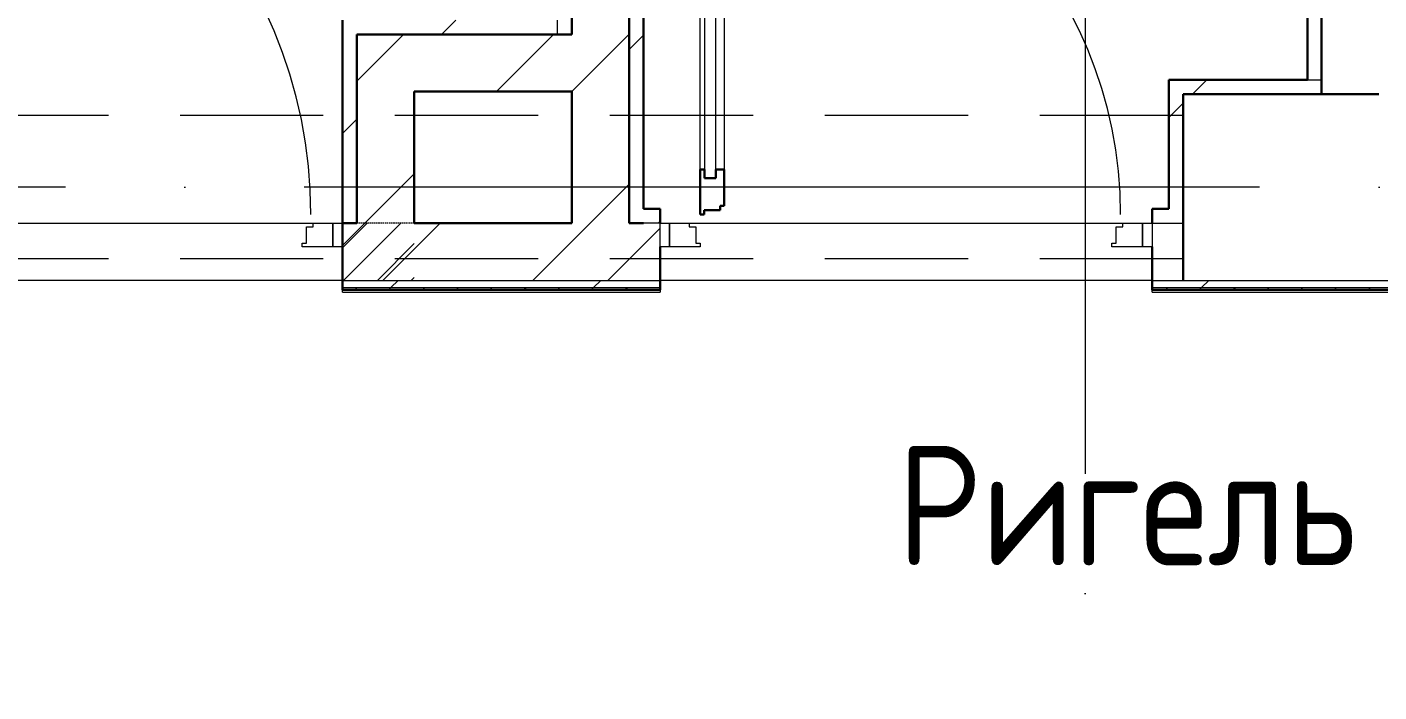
# Model space of a CAD drawing. Header units: millimetres. Extents: x -88595 to 880822, y -1054509 to -148035.
# Drawn here: x 280148 to 282978, y -275309 to -273917 of the extents above; entities that cross this region are included whole.
import ezdxf

# ---------------------------------------------------------------- set-up
doc = ezdxf.new("R2010")
doc.units = ezdxf.units.MM
for name, pattern in [('ADSK_Линия сетки', [25, 20, -2.5, 0, -2.5]), ('ADSK_Сверху', [4.5, 3, -1.5]), ('ADSK_Штриховая_ш2 п1_5', [4.5, 3, -1.5])]:
    doc.linetypes.add(name, pattern=pattern)
for name, color, linetype, lineweight in [('Аннотация', 7, 'Continuous', 20), ('Двери', 7, 'Continuous', 9), ('Линии', 7, 'Continuous', 9), ('Оборудование', 7, 'Continuous', 18), ('Ограждение', 7, 'Continuous', 9), ('Оси', 7, 'Continuous', 9), ('Стены внутренние', 7, 'Continuous', 18), ('Стены наружные', 7, 'Continuous', 18), ('Стены штриховка', 7, 'Continuous', 9)]:
    doc.layers.add(name, color=color, linetype=linetype, lineweight=lineweight)
doc.layers.add('Двери открывание', color=7, linetype='Continuous', lineweight=9, true_color=0xc0c0c0)
doc.styles.add('GOST Common_2', font='GOST_Common.ttf', dxfattribs={"width": 0.9, "height": 350})

# ---------------------------------------------------------------- blocks, each defined once
blk = doc.blocks.new('2 этаж')
at = {"layer": 'Двери', "lineweight": 18, "true_color": 0xff0000}
h = blk.add_hatch(dxfattribs=at)
h.set_pattern_fill('FP_2', color=1, style=0, pattern_type=2)
h.set_pattern_definition([(45, (309452.5, 653421.506), (-35.3553, 35.3553), [])])
h.paths.add_polyline_path([(310292.5, 653361.5), (310292.5, 653481.5), (310142.5, 653481.5), (310142.5, 653361.5)])
h.paths.add_polyline_path([(308862.5, 653361.5), (309012.5, 653361.5), (309012.5, 653481.5), (308862.5, 653481.5)])
at = {"layer": 'Двери'}
for p, q in [((310900.5, 654321.5), (310900.5, 653575.5)), ((310924.5, 653575.5), (310924.5, 654321.5)), ((310891.5, 653593.5), (310891.5, 654303.5)), ((310941.5, 654303.5), (310941.5, 653593.5)), ((310900.5, 653575.5), (310924.5, 653575.5)), ((310067.5, 653473.5), (310081.5, 653473.5)), ((310067.5, 653439.5), (310067.5, 653473.5)), ((310081.5, 653473.5), (310081.5, 653481.5)), ((310081.5, 653481.5), (310122.5, 653481.5)), ((310122.5, 653481.5), (310142.5, 653481.5)), ((310122.5, 653431.5), (310122.5, 653481.5)), ((310122.5, 653481.5), (310122.5, 653431.5)), ((310142.5, 653481.5), (310142.5, 653431.5)), ((310807.5, 653481.5), (310827.5, 653481.5)), ((310807.5, 653431.5), (310807.5, 653481.5)), ((310827.5, 653481.5), (310827.5, 653431.5)), ((310827.5, 653481.5), (310868.5, 653481.5)), ((310827.5, 653431.5), (310827.5, 653481.5)), ((310868.5, 653481.5), (310868.5, 653473.5)), ((310868.5, 653473.5), (310882.5, 653473.5)), ((310882.5, 653473.5), (310882.5, 653439.5)), ((311762.5, 653473.5), (311776.5, 653473.5)), ((311762.5, 653439.5), (311762.5, 653473.5)), ((311776.5, 653473.5), (311776.5, 653481.5)), ((311776.5, 653481.5), (311817.5, 653481.5)), ((311817.5, 653481.5), (311837.5, 653481.5)), ((311817.5, 653431.5), (311817.5, 653481.5)), ((311817.5, 653481.5), (311817.5, 653431.5)), ((311837.5, 653481.5), (311837.5, 653431.5)), ((310058.5, 653439.5), (310067.5, 653439.5)), ((310058.5, 653431.5), (310058.5, 653439.5)), ((310122.5, 653431.5), (310058.5, 653431.5)), ((310142.5, 653431.5), (310122.5, 653431.5)), ((310827.5, 653431.5), (310807.5, 653431.5)), ((310891.5, 653431.5), (310827.5, 653431.5)), ((310882.5, 653439.5), (310891.5, 653439.5)), ((310891.5, 653439.5), (310891.5, 653431.5)), ((311753.5, 653439.5), (311762.5, 653439.5)), ((311753.5, 653431.5), (311753.5, 653439.5)), ((311817.5, 653431.5), (311753.5, 653431.5)), ((311837.5, 653431.5), (311817.5, 653431.5))]:
    blk.add_line(p, q, dxfattribs=at)
at = {"layer": 'Двери', "lineweight": 30}
for p, q in [((310891.5, 653499.5), (310891.5, 653593.5)), ((310900.5, 653593.5), (310891.5, 653593.5)), ((310900.5, 653575.5), (310900.5, 653593.5)), ((310924.5, 653593.5), (310924.5, 653575.5)), ((310941.5, 653593.5), (310924.5, 653593.5)), ((310941.5, 653593.5), (310941.5, 653517.5)), ((310924.5, 653575.5), (310900.5, 653575.5)), ((310899.5, 653499.5), (310891.5, 653499.5)), ((310899.5, 653508.5), (310899.5, 653499.5)), ((310933.5, 653508.5), (310899.5, 653508.5)), ((310933.5, 653517.5), (310933.5, 653508.5)), ((310941.5, 653517.5), (310933.5, 653517.5))]:
    blk.add_line(p, q, dxfattribs=at)
at = {"layer": 'Двери', "linetype": 'ADSK_Штриховая_ш2 п1_5'}
for p, q in [((310292.5, 653481.5), (310142.5, 653481.5)), ((310142.5, 653481.5), (310142.5, 653361.5)), ((310142.5, 653361.5), (310292.5, 653361.5))]:
    blk.add_line(p, q, dxfattribs=at)
at = {"layer": 'Двери открывание'}
for centre, radius, end in [((309078.5, 653499.5), 998, 88.9666), ((310873.5, 653499.5), 898, 88.8515)]:
    blk.add_arc(centre, radius, 0, end, dxfattribs=at)
at = {"layer": 'Линии', "linetype": 'ADSK_Сверху', "ltscale": 100}
for p, q in [((311902.5, 653706.5), (301037.5, 653706.5)), ((311902.5, 653406.5), (301037.5, 653406.5))]:
    blk.add_line(p, q, dxfattribs=at)
at = {"layer": 'Ограждение'}
for p, q in [((310142.5, 653336.5), (310142.5, 653341.5)), ((310142.5, 653336.5), (310807.5, 653336.5)), ((310807.5, 653341.5), (310807.5, 653336.5)), ((311837.5, 653336.5), (311837.5, 653341.5)), ((311837.5, 653336.5), (313287.5, 653336.5))]:
    blk.add_line(p, q, dxfattribs=at)
at = {"layer": 'Оси', "linetype": 'ADSK_Линия сетки', "ltscale": 100}
for p, q in [((311697.5, 662456.5), (311697.5, 631330.4)), ((364564.8, 653556.5), (287587.4, 653556.5))]:
    blk.add_line(p, q, dxfattribs=at)
at = {"layer": 'Стены внутренние', "lineweight": 30}
blk.add_line((311902.5, 653751.5), (311902.5, 653361.5), dxfattribs=at)
at = {"layer": 'Стены внутренние'}
blk.add_line((311902.5, 653361.5), (312672.5, 653361.5), dxfattribs=at)
at = {"layer": 'Стены наружные', "lineweight": 30}
for p, q in [((310622.5, 655706.5), (310622.5, 653876.5)), ((310742.5, 653481.5), (310742.5, 655376.5)), ((312192.5, 653751.5), (312192.5, 655394.9)), ((310772.5, 653511.5), (310772.5, 655346.5)), ((312162.5, 655346.5), (312162.5, 653781.5)), ((310142.5, 653906.5), (310142.5, 653481.5)), ((310622.5, 653876.5), (310172.5, 653876.5)), ((310172.5, 653481.5), (310172.5, 653876.5)), ((310292.5, 653756.5), (310622.5, 653756.5)), ((310292.5, 653481.5), (310292.5, 653756.5)), ((310622.5, 653756.5), (310622.5, 653481.5)), ((312162.5, 653781.5), (311872.5, 653781.5)), ((311872.5, 653781.5), (311872.5, 653511.5)), ((311902.5, 653751.5), (312312.5, 653751.5)), ((310807.5, 653511.5), (310772.5, 653511.5)), ((310807.5, 653481.5), (310807.5, 653511.5)), ((311872.5, 653511.5), (311837.5, 653511.5)), ((311837.5, 653511.5), (311837.5, 653481.5)), ((310172.5, 653481.5), (310142.5, 653481.5)), ((310142.5, 653481.5), (310142.5, 653341.5)), ((310142.5, 653481.5), (310172.5, 653481.5)), ((310172.5, 653481.5), (310172.5, 653481.5)), ((310622.5, 653481.5), (310292.5, 653481.5)), ((310772.5, 653481.5), (310742.5, 653481.5)), ((310807.5, 653341.5), (310807.5, 653431.5)), ((311837.5, 653431.5), (311837.5, 653341.5)), ((310142.5, 653341.5), (310807.5, 653341.5)), ((311837.5, 653341.5), (313287.5, 653341.5))]:
    blk.add_line(p, q, dxfattribs=at)
at = {"layer": 'Стены наружные', "linetype": 'Continuous', "lineweight": 9}
for p, q in [((310349.8, 653876.5), (310379.8, 653906.5)), ((310172.5, 653778.6), (310270.4, 653876.5)), ((310464.7, 653756.5), (310584.7, 653876.5)), ((310622.5, 653757.1), (310742.5, 653877.1)), ((310742.5, 653845), (310772.5, 653875)), ((310621.9, 653756.5), (310622.5, 653757.1)), ((311921.8, 653751.5), (311951.8, 653781.5)), ((311872.5, 653702.2), (311902.5, 653732.2)), ((310142.5, 653669.2), (310172.5, 653699.2)), ((310189.7, 653481.5), (310292.5, 653584.3)), ((310661.2, 653481.5), (310742.5, 653562.8)), ((310142.5, 653434.3), (310189.7, 653481.5)), ((310226.9, 653361.5), (310346.9, 653481.5)), ((310541.2, 653361.5), (310661.2, 653481.5)), ((310803.3, 653481.5), (310807.5, 653485.7)), ((310698.3, 653361.5), (310807.5, 653470.7)), ((310244, 653346.5), (310259, 653361.5)), ((310668.3, 653346.5), (310683.3, 653361.5)), ((311941.1, 653346.5), (311956.1, 653361.5)), ((310168.3, 653341.5), (310173.3, 653346.5)), ((310239, 653341.5), (310244, 653346.5)), ((310309.8, 653341.5), (310314.8, 653346.5)), ((310380.5, 653341.5), (310385.5, 653346.5)), ((310451.2, 653341.5), (310456.2, 653346.5)), ((310521.9, 653341.5), (310526.9, 653346.5)), ((310592.6, 653341.5), (310597.6, 653346.5)), ((310663.3, 653341.5), (310668.3, 653346.5)), ((310734, 653341.5), (310739, 653346.5)), ((310804.7, 653341.5), (310807.5, 653344.3)), ((311865.4, 653341.5), (311870.4, 653346.5)), ((311936.1, 653341.5), (311941.1, 653346.5)), ((312006.8, 653341.5), (312011.8, 653346.5)), ((312077.5, 653341.5), (312082.5, 653346.5)), ((312148.2, 653341.5), (312153.2, 653346.5)), ((312218.9, 653341.5), (312223.9, 653346.5)), ((312289.7, 653341.5), (312294.7, 653346.5))]:
    blk.add_line(p, q, dxfattribs=at)
at = {"layer": 'Стены наружные'}
for p, q in [((309073.5, 653481.5), (310081.5, 653481.5)), ((310868.5, 653481.5), (311776.5, 653481.5)), ((310142.5, 653361.5), (309012.5, 653361.5)), ((311837.5, 653361.5), (310807.5, 653361.5))]:
    blk.add_line(p, q, dxfattribs=at)
at = {"layer": 'Стены штриховка'}
for p, q in [((310592.5, 653876.5), (310592.5, 653906.5)), ((312162.5, 653781.5), (312192.5, 653781.5)), ((310807.5, 653481.5), (310772.5, 653481.5)), ((311837.5, 653481.5), (311902.5, 653481.5)), ((310142.5, 653361.5), (310807.5, 653361.5)), ((311837.5, 653361.5), (311902.5, 653361.5)), ((310142.5, 653346.5), (310807.5, 653346.5)), ((311837.5, 653346.5), (313287.5, 653346.5))]:
    blk.add_line(p, q, dxfattribs=at)
at = {"layer": 'Аннотация', "style": 'GOST Common_2', "width": 0.9}
blk.add_text('Ригель', height=250, dxfattribs=at).set_placement((311303.8, 652764.8))

msp = doc.modelspace()

# ---------------------------------------------------------------- block references
at = {"layer": 'Оборудование', "color": 5, "true_color": 0x0000ff}
msp.add_blockref('2 этаж', (-29334.2, -927808.4), dxfattribs=at)

doc.saveas('drawing.dxf')
